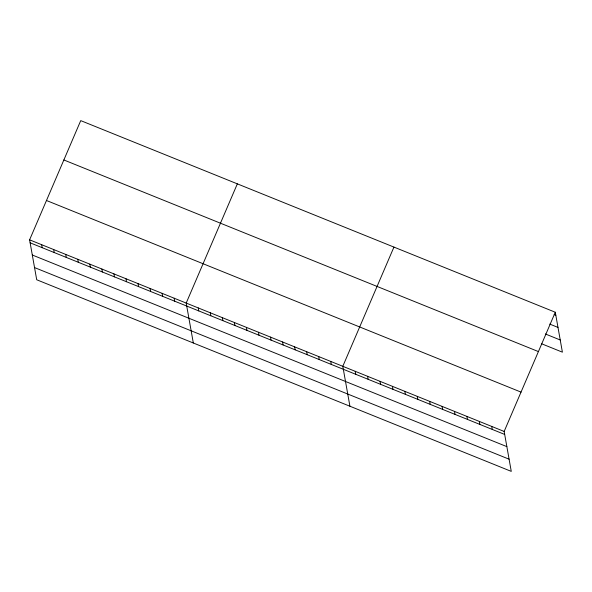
<?xml version="1.0" encoding="UTF-8"?>
<svg xmlns="http://www.w3.org/2000/svg" width="592" height="592" viewBox="0 0 592 592"><rect width="100%" height="100%" fill="white"/><g stroke="black" fill="none" stroke-linecap="round" stroke-linejoin="round"><path stroke-width="0.89" d="M555.289 312.243L504.155 431.45L511.266 471.38L36.711 279.757L29.6 239.834L80.734 120.62L555.289 312.243L562.4 352.166L541.717 343.819M237.34 183.86L186.199 303.067L193.318 342.99M393.939 247.093L342.805 366.3L349.916 406.223M554.164 314.559L555.821 315.225M549.716 324.076L557.99 327.42M545.336 333.962L560.232 339.978M63.862 159.966L538.409 351.581M46.472 200.496L521.027 392.111M29.6 239.834L504.155 431.45M30.133 242.816L504.68 434.439M32.301 255.011L506.856 446.627M34.543 267.569L509.09 459.185M491.737 426.44L492.27 429.422M479.328 421.43L479.86 424.412M466.918 416.413L467.451 419.402M454.508 411.403L455.041 414.393M442.091 406.393L442.624 409.375M429.681 401.383L430.214 404.366M417.271 396.366L417.804 399.356M404.861 391.356L405.394 394.346M392.452 386.347L392.984 389.336M380.034 381.337L380.567 384.319M367.625 376.32L368.157 379.309M355.215 371.31L355.748 374.299M330.758 361.438L331.291 364.42M318.711 356.569L319.243 359.559M306.663 351.707L307.196 354.697M294.616 346.845L295.149 349.828M282.569 341.976L283.102 344.966M270.529 337.114L271.055 340.104M258.482 332.253L259.015 335.235M246.435 327.383L246.968 330.373M234.388 322.522L234.92 325.511M222.34 317.66L222.873 320.642M210.293 312.791L210.826 315.78M198.246 307.929L198.779 310.918M174.159 298.205L174.684 301.187M162.112 293.336L162.645 296.326M150.065 288.474L150.597 291.464M138.017 283.612L138.55 286.595M125.97 278.743L126.503 281.733M113.923 273.881L114.456 276.871M101.876 269.02L102.409 272.002M89.829 264.15L90.361 267.14M77.789 259.289L78.314 262.278M65.742 254.427L66.274 257.409M53.694 249.558L54.227 252.547M41.647 244.696L42.18 247.685"/></g></svg>
